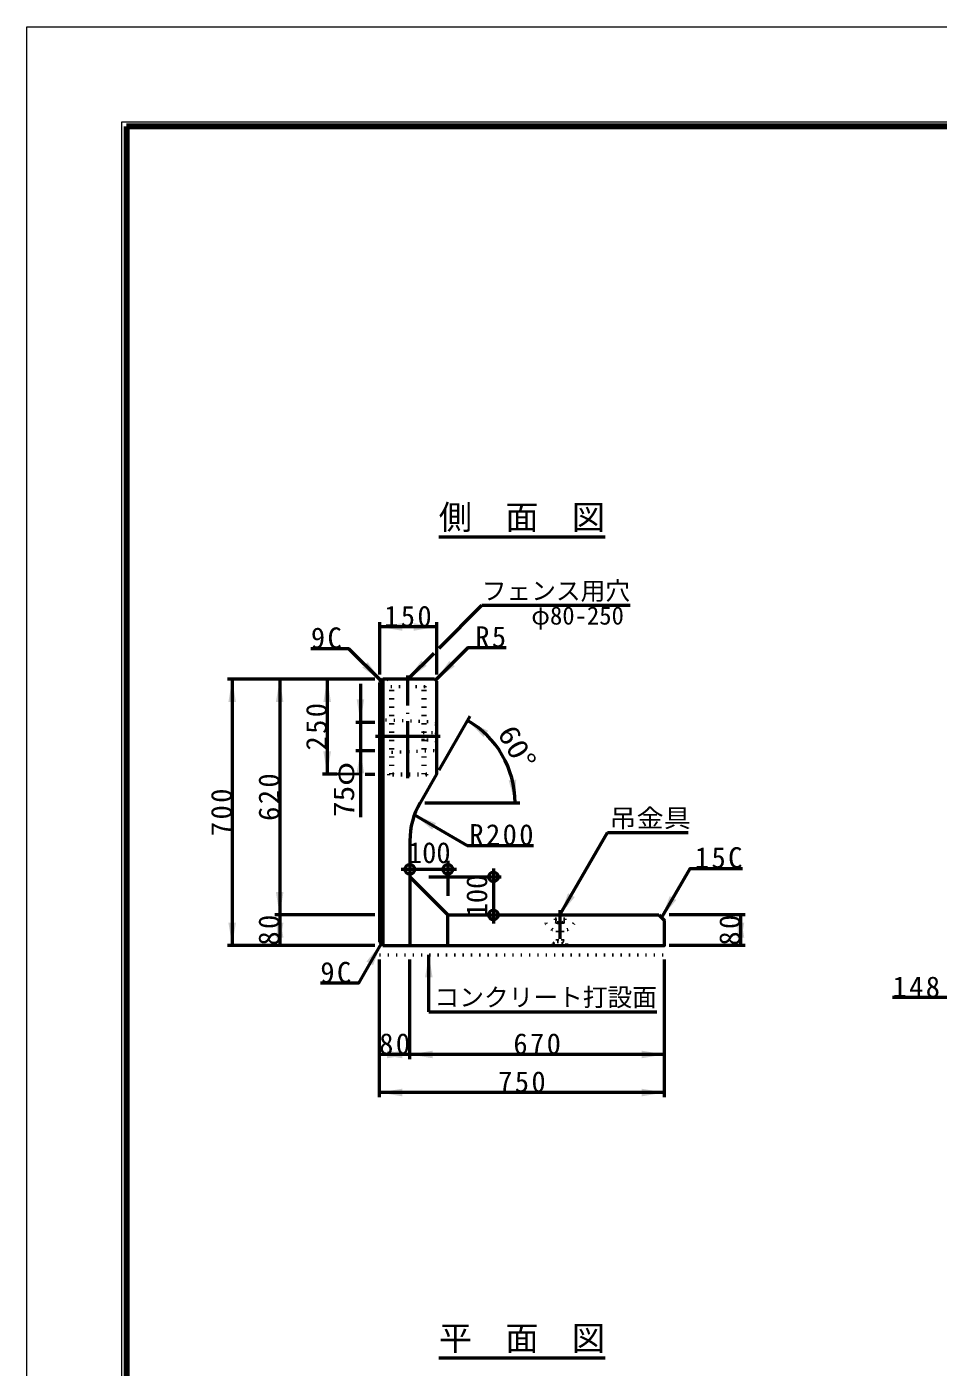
# Model space of a CAD drawing. Units: millimetres, scale not verified, with parts at other scales. Extents: x -2102 to 2102, y -1485 to 1485.
# Drawn here: x -2102 to -1143, y 75 to 1485 of the extents above; entities that cross this region are included whole.
import ezdxf
from ezdxf.enums import TextEntityAlignment as Align

# ---------------------------------------------------------------- set-up
doc = ezdxf.new("R2010")
doc.units = ezdxf.units.MM
doc.header["$LTSCALE"] = 5
doc.linetypes.add('DOTTED', pattern=[1.75, 0.25, -1.5])
doc.linetypes.add('LONG_DASHED_DOTTED', pattern=[15.25, 12, -1.5, 0.25, -1.5])
doc.layers.add('0-0_V-nasSTD', color=7, linetype='Continuous', lineweight=50)
doc.styles.add('ＭＳ ゴシック', font='')
doc.styles.get('ＭＳ ゴシック').set_extended_font_data('MS Gothic')

msp = doc.modelspace()

# ---------------------------------------------------------------- linework, layer by layer
at = {"layer": '0-0_V-nasSTD', "lineweight": 100}
msp.add_line((-1997.5, 1380), (-1997.5, -1380), dxfattribs=at)
at = {"layer": '0-0_V-nasSTD'}
for p, q in [((-1668.834, 948.566), (-1493.834, 948.566)), ((-1668.506, 831.394), (-1623.552, 876.347)), ((-1623.552, 876.347), (-1467.552, 876.347)), ((-1731.334, 858.566), (-1731.334, 803.566)), ((-1671.334, 853.566), (-1731.334, 853.566)), ((-1671.334, 858.566), (-1671.334, 803.566)), ((-1674.163, 825.737), (-1701.334, 798.566)), ((-1736.334, 798.566), (-1891.334, 798.566)), ((-1886.334, 798.566), (-1886.334, 518.566)), ((-1836.334, 798.566), (-1836.334, 550.566)), ((-1786.334, 798.566), (-1786.334, 698.566)), ((-1751.334, 793.566), (-1751.334, 753.566)), ((-1727.734, 798.566), (-1731.334, 794.966)), ((-1731.334, 794.966), (-1731.334, 522.166)), ((-1673.334, 798.566), (-1727.734, 798.566)), ((-1727.734, 798.566), (-1727.734, 518.566)), ((-1756.334, 753.566), (-1736.334, 753.566)), ((-1751.334, 753.566), (-1751.334, 723.566)), ((-1636.116, 759.565), (-1668.816, 702.927)), ((-1756.334, 723.566), (-1736.334, 723.566)), ((-1751.334, 723.566), (-1751.334, 653.566)), ((-1776.334, 698.566), (-1791.334, 698.566)), ((-1746.334, 698.566), (-1736.334, 698.566)), ((-1683.616, 668.632), (-1583.616, 668.632)), ((-1694.596, 655.755), (-1639.171, 623.755)), ((-1541.334, 550.566), (-1491.334, 637.168)), ((-1491.334, 637.168), (-1406.334, 637.168)), ((-1699.334, 628.632), (-1699.334, 518.566)), ((-1639.171, 623.755), (-1569.171, 623.755)), ((-1659.334, 607.566), (-1659.334, 570.566)), ((-1650.334, 598.566), (-1708.334, 598.566)), ((-1611.334, 599.566), (-1611.334, 541.566)), ((-1699.334, 590.566), (-1659.334, 550.566)), ((-1679.334, 590.566), (-1603.334, 590.566)), ((-1736.334, 550.566), (-1841.334, 550.566)), ((-1836.334, 550.566), (-1836.334, 518.566)), ((-1659.334, 550.566), (-1437.334, 550.566)), ((-1659.334, 518.566), (-1659.334, 550.566)), ((-1437.334, 550.566), (-1431.334, 544.566)), ((-1346.334, 550.566), (-1426.334, 550.566)), ((-1351.334, 550.566), (-1351.334, 518.566)), ((-1731.334, 522.166), (-1727.734, 518.566)), ((-1736.334, 518.566), (-1891.334, 518.566)), ((-1679.334, 448.766), (-1679.334, 508.766)), ((-1346.334, 518.566), (-1426.334, 518.566)), ((-1731.334, 358.766), (-1731.334, 503.766)), ((-1699.334, 398.766), (-1699.334, 503.766)), ((-1431.334, 358.766), (-1431.334, 503.766)), ((-1091.334, 463.566), (-1191.334, 463.566)), ((-1679.334, 448.766), (-1439.334, 448.766)), ((-1431.334, 363.766), (-1731.334, 363.766)), ((-1668.834, 84.766), (-1493.834, 84.766))]:
    msp.add_line(p, q, dxfattribs=at)
at = {"layer": '0-0_V-nasSTD', "linetype": 'DOTTED'}
for p, q in [((-1722.334, 798.566), (-1719.334, 790.566)), ((-1719.334, 698.566), (-1719.334, 790.566)), ((-1683.334, 790.566), (-1719.334, 790.566)), ((-1717.334, 698.566), (-1717.334, 790.566)), ((-1685.334, 698.566), (-1685.334, 790.566)), ((-1683.334, 790.566), (-1680.334, 798.566)), ((-1683.334, 698.566), (-1683.334, 790.566)), ((-1671.334, 753.566), (-1727.334, 755.566)), ((-1685.334, 734.566), (-1685.334, 742.566)), ((-1685.334, 742.566), (-1671.334, 742.566)), ((-1671.334, 734.566), (-1685.334, 734.566)), ((-1727.334, 721.566), (-1731.334, 717.966)), ((-1681.334, 698.566), (-1721.334, 698.566)), ((-1721.334, 697.766), (-1721.334, 698.566)), ((-1681.334, 697.766), (-1721.334, 697.766)), ((-1681.334, 697.766), (-1681.334, 698.566)), ((-1546.334, 546.566), (-1536.334, 546.566)), ((-1546.334, 546.566), (-1546.334, 543.766)), ((-1546.334, 543.766), (-1544.134, 542.566)), ((-1546.334, 543.766), (-1536.334, 543.766)), ((-1544.134, 542.566), (-1544.134, 522.566)), ((-1544.134, 542.566), (-1538.534, 542.566)), ((-1538.534, 542.566), (-1536.334, 543.766)), ((-1538.534, 542.566), (-1538.534, 522.566)), ((-1536.334, 546.566), (-1536.334, 543.766)), ((-1548.334, 520.566), (-1544.134, 522.566)), ((-1544.134, 522.566), (-1538.534, 522.566)), ((-1538.534, 522.566), (-1534.334, 520.566)), ((-1731.334, 508.766), (-1431.334, 508.766)), ((-1548.334, 520.566), (-1548.334, 519.366)), ((-1548.334, 520.566), (-1534.334, 520.566)), ((-1548.334, 519.366), (-1534.334, 519.366)), ((-1534.334, 520.566), (-1534.334, 519.366))]:
    msp.add_line(p, q, dxfattribs=at)
at = {"layer": '0-0_V-nasSTD', "linetype": 'LONG_DASHED_DOTTED'}
for p, q in [((-1701.334, 694.566), (-1701.334, 802.566)), ((-1735.334, 738.566), (-1667.334, 738.566)), ((-1689.334, 738.566), (-1667.334, 738.566)), ((-1541.334, 555.566), (-1541.334, 525.566))]:
    msp.add_line(p, q, dxfattribs=at)
at = {"layer": '0-0_V-nasSTD', "lineweight": 18}
for points in [[(-2102.5, -1485), (-2102.5, 1485), (2102.5, 1485), (2102.5, -1485)], [(-2002.5, -1385), (-2002.5, 1385), (2002.5, 1385), (2002.5, -1385)]]:
    msp.add_lwpolyline(points, close=True, dxfattribs=at)
at = {"layer": '0-0_V-nasSTD', "lineweight": 100}
msp.add_lwpolyline([(1997.5, -1380), (1997.5, 1380), (-1997.5, 1380)], dxfattribs=at)
at = {"layer": '0-0_V-nasSTD'}
for points in [[(-1729.534, 796.766), (-1763.475, 830.707), (-1803.475, 830.707)], [(-1671.92, 797.98), (-1637.979, 831.921), (-1597.979, 831.921)], [(-1671.334, 796.566), (-1671.334, 698.566), (-1688.616, 668.632)], [(-1434.334, 547.566), (-1404.334, 599.527), (-1349.334, 599.527)], [(-1727.734, 518.566), (-1431.334, 518.566), (-1431.334, 544.566)], [(-1729.534, 520.366), (-1753.534, 478.796), (-1793.534, 478.796)], [(-1431.334, 403.766), (-1699.334, 403.766), (-1731.334, 403.766)]]:
    msp.add_lwpolyline(points, dxfattribs=at)
at = {"layer": '0-0_V-nasSTD', "linetype": 'DOTTED'}
for points in [[(-1727.334, 721.566), (-1727.334, 755.566), (-1731.334, 759.166)], [(-1727.334, 721.566), (-1671.334, 723.566), (-1671.334, 753.566)]]:
    msp.add_lwpolyline(points, dxfattribs=at)
at = {"layer": '0-0_V-nasSTD'}
for centre in [(-1699.334, 598.566), (-1659.334, 598.566), (-1611.334, 590.566), (-1611.334, 550.566)]:
    msp.add_circle(centre, 5, dxfattribs=at)
for centre, radius, start, end in [((-1673.334, 796.566), 2, 0, 90), ((-1688.616, 668.632), 100, 0, 60), ((-1619.334, 628.632), 80, 150, 180)]:
    msp.add_arc(centre, radius, start, end, dxfattribs=at)
at = {"layer": '0-0_V-nasSTD', "linetype": 'DOTTED'}
msp.add_arc((-1541.334, 550.566), 17.2, 180, 0, dxfattribs=at)
at = {"layer": '0-0_V-nasSTD'}
for points in [[(-1731.334, 853.566), (-1707.334, 853.566), (-1707.334, 857.566)], [(-1731.334, 853.566), (-1707.334, 849.566), (-1707.334, 853.566)], [(-1695.334, 853.566), (-1695.334, 857.566), (-1671.334, 853.566)], [(-1695.334, 849.566), (-1695.334, 853.566), (-1671.334, 853.566)], [(-1701.334, 798.566), (-1687.192, 818.365), (-1684.364, 815.536)], [(-1749.333, 810.908), (-1746.505, 813.736), (-1729.534, 796.766)], [(-1746.505, 813.736), (-1743.676, 816.565), (-1729.534, 796.766)], [(-1701.334, 798.566), (-1684.364, 815.536), (-1681.535, 812.708)], [(-1671.92, 797.98), (-1657.778, 817.779), (-1654.949, 814.95)], [(-1671.92, 797.98), (-1654.949, 814.95), (-1652.121, 812.122)], [(-1890.334, 774.566), (-1886.334, 774.566), (-1886.334, 798.566)], [(-1886.334, 774.566), (-1886.334, 798.566), (-1882.334, 774.566)], [(-1840.334, 774.566), (-1836.334, 774.566), (-1836.334, 798.566)], [(-1836.334, 774.566), (-1836.334, 798.566), (-1832.334, 774.566)], [(-1790.334, 774.566), (-1786.334, 774.566), (-1786.334, 798.566)], [(-1786.334, 774.566), (-1786.334, 798.566), (-1782.334, 774.566)], [(-1755.334, 777.566), (-1751.334, 753.566), (-1751.334, 777.566)], [(-1751.334, 753.566), (-1751.334, 777.566), (-1747.334, 777.566)], [(-1638.616, 755.235), (-1621.712, 737.735), (-1619.331, 740.949)], [(-1638.616, 755.235), (-1619.331, 740.949), (-1616.95, 744.163)], [(-1790.334, 722.566), (-1786.334, 698.566), (-1786.334, 722.566)], [(-1786.334, 698.566), (-1786.334, 722.566), (-1782.334, 722.566)], [(-1755.334, 699.566), (-1751.334, 699.566), (-1751.334, 723.566)], [(-1751.334, 699.566), (-1751.334, 723.566), (-1747.334, 699.566)], [(-1595.32, 692.022), (-1591.346, 692.477), (-1588.616, 668.632)], [(-1591.346, 692.477), (-1588.616, 668.632), (-1587.372, 692.931)], [(-1694.596, 655.755), (-1675.812, 640.29), (-1673.812, 643.755)], [(-1694.596, 655.755), (-1673.812, 643.755), (-1671.812, 647.219)], [(-1840.334, 574.566), (-1836.334, 550.566), (-1836.334, 574.566)], [(-1836.334, 550.566), (-1836.334, 574.566), (-1832.334, 574.566)], [(-1541.334, 550.566), (-1532.798, 573.35), (-1529.334, 571.35)], [(-1541.334, 550.566), (-1529.334, 571.35), (-1525.87, 569.35)], [(-1434.334, 547.566), (-1425.798, 570.35), (-1422.334, 568.35)], [(-1434.334, 547.566), (-1422.334, 568.35), (-1418.87, 566.35)], [(-1840.334, 526.566), (-1836.334, 526.566), (-1836.334, 550.566)], [(-1836.334, 526.566), (-1836.334, 550.566), (-1832.334, 526.566)], [(-1355.334, 526.566), (-1351.334, 526.566), (-1351.334, 550.566)], [(-1351.334, 526.566), (-1351.334, 550.566), (-1347.334, 526.566)], [(-1890.334, 542.566), (-1886.334, 518.566), (-1886.334, 542.566)], [(-1886.334, 518.566), (-1886.334, 542.566), (-1882.334, 542.566)], [(-1840.334, 542.566), (-1836.334, 518.566), (-1836.334, 542.566)], [(-1836.334, 518.566), (-1836.334, 542.566), (-1832.334, 542.566)], [(-1355.334, 542.566), (-1351.334, 518.566), (-1351.334, 542.566)], [(-1351.334, 518.566), (-1351.334, 542.566), (-1347.334, 542.566)], [(-1744.998, 501.581), (-1741.534, 499.581), (-1729.534, 520.366)], [(-1741.534, 499.581), (-1738.07, 497.581), (-1729.534, 520.366)], [(-1683.334, 484.766), (-1679.334, 484.766), (-1679.334, 508.766)], [(-1679.334, 484.766), (-1679.334, 508.766), (-1675.334, 484.766)], [(-1731.334, 403.766), (-1707.334, 403.766), (-1707.334, 407.766)], [(-1731.334, 403.766), (-1707.334, 399.766), (-1707.334, 403.766)], [(-1723.334, 403.766), (-1723.334, 407.766), (-1699.334, 403.766)], [(-1723.334, 399.766), (-1723.334, 403.766), (-1699.334, 403.766)], [(-1699.334, 403.766), (-1675.334, 403.766), (-1675.334, 407.766)], [(-1699.334, 403.766), (-1675.334, 399.766), (-1675.334, 403.766)], [(-1455.334, 403.766), (-1455.334, 407.766), (-1431.334, 403.766)], [(-1455.334, 399.766), (-1455.334, 403.766), (-1431.334, 403.766)], [(-1731.334, 363.766), (-1707.334, 363.766), (-1707.334, 367.766)], [(-1455.334, 363.766), (-1455.334, 367.766), (-1431.334, 363.766)], [(-1731.334, 363.766), (-1707.334, 359.766), (-1707.334, 363.766)], [(-1455.334, 359.766), (-1455.334, 363.766), (-1431.334, 363.766)]]:
    msp.add_solid(points, dxfattribs=at)

# ---------------------------------------------------------------- texts
at = {"layer": '0-0_V-nasSTD', "style": 'ＭＳ ゴシック'}
for s, height, p in [('側\u3000面\u3000図', 25.66, (-1668.834, 948.566)), ('フェンス用穴', 19.06, (-1623.552, 876.347)), ('φ80-250', 19.06, (-1571.552, 850.347)), ('100', 21.99, (-1701.334, 598.566)), ('コンクリート打設面', 19.06, (-1673.306, 448.766)), ('平\u3000面\u3000図', 25.66, (-1668.834, 84.766))]:
    msp.add_text(s, height=height, dxfattribs=at).set_placement(p, align=Align.BOTTOM_LEFT)
for s, rotation, width, p in [('60°', 300, 1.15, (-1613.514, 738.551)), ('75φ', 90, 1.1, (-1751.334, 653.566))]:
    msp.add_text(s, height=21.99, rotation=rotation, dxfattribs=dict(at, width=width)).set_placement(p, align=Align.BOTTOM_LEFT)
at = {"layer": '0-0_V-nasSTD', "style": 'ＭＳ ゴシック', "width": 1.1}
msp.add_text('吊金具', height=19.06, dxfattribs=at).set_placement((-1489.334, 637.168), align=Align.BOTTOM_LEFT)
at = {"layer": '0-0_V-nasSTD', "style": 'ＭＳ ゴシック'}
msp.add_text('100', height=21.99, rotation=90, dxfattribs=at).set_placement((-1611.334, 548.066), align=Align.BOTTOM_LEFT)
at = {"layer": '0-0_V-nasSTD', "char_height": 21.99, "attachment_point": 7, "style": 'ＭＳ ゴシック'}
for s, insert in [('\\T1.17;150', (-1726.334, 853.566)), ('\\T1.17;9C', (-1803.475, 830.707)), ('\\T1.17;R5', (-1630.479, 831.921)), ('\\T1.17;R200', (-1636.671, 623.755)), ('\\T1.17;15C', (-1399.334, 599.527)), ('\\T1.17;9C', (-1793.534, 478.796)), ('\\T1.17;148.5', (-1191.334, 463.566)), ('\\T1.17;80', (-1731.585, 403.766)), ('\\T1.17;670', (-1590.334, 403.766)), ('\\T1.17;750', (-1606.334, 363.766))]:
    msp.add_mtext(s, dxfattribs=dict(at, insert=insert))
at = {"layer": '0-0_V-nasSTD', "char_height": 21.99, "attachment_point": 7, "rotation": 90, "style": 'ＭＳ ゴシック'}
for s, insert in [('\\T1.17;250', (-1786.334, 723.566)), ('\\T1.17;620', (-1836.334, 649.566)), ('\\T1.17;700', (-1886.334, 633.566)), ('\\T1.17;80', (-1836.334, 518.315)), ('\\T1.17;80', (-1351.334, 518.315))]:
    msp.add_mtext(s, dxfattribs=dict(at, insert=insert))

doc.saveas('drawing.dxf')
